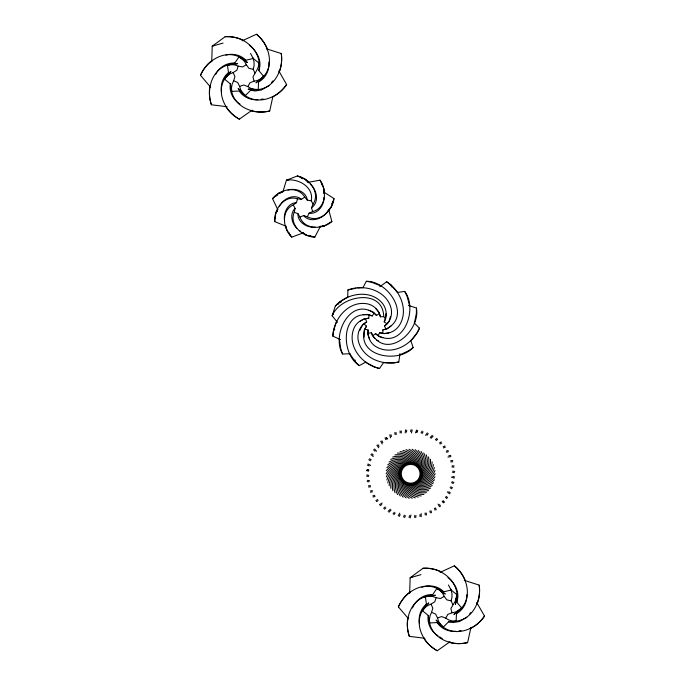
<?xml version="1.0" encoding="UTF-8"?>
<svg xmlns="http://www.w3.org/2000/svg" width="685" height="685" viewBox="0 0 685 685"><rect width="100%" height="100%" fill="white"/><g stroke="black" fill="none" stroke-linecap="round" stroke-linejoin="round"><path stroke-width="1.03" d="M400.1 432.92L400.108 430.882M421.181 516.678L421.189 513.613M258.887 62.986L253.202 58.473L245.812 60.237L239.039 56.804L234.767 63.089L227.446 65.118L228.516 72.636L224.475 79.066L230.34 83.904L231.684 91.379L239.27 91.002L245.298 95.617L250.659 90.232L258.228 89.581L258.553 81.995L263.708 76.412L258.836 70.581C262.749 51.05 243.792 34.986 225.125 36.716L212.23 46.169L211.733 61.855M456.801 594.554L451.115 590.042L443.726 591.806L436.953 588.372L432.68 594.657L425.359 596.686L426.43 604.204L422.388 610.635L428.253 615.472L429.598 622.948L437.184 622.571L443.221 627.195L448.572 621.8L456.142 621.149L456.467 613.563L461.621 607.98L456.749 602.158C460.671 582.627 441.705 566.555 423.039 568.285L410.144 577.738L409.647 593.424M408.346 305.399L416.429 308.002L416.386 313.319L414.468 322.875M347.74 297.41L347.894 289.986C364.214 283.556 387.445 290.586 391.289 309.26C392.325 315.451 390.048 322.703 384.473 326.043L385.989 328.971C411.993 317.138 388.789 280.859 366.321 281.287L362.853 287.854M390.818 488.302C390.27 481.589 393.062 473.917 399.543 471.023L401.915 471.023L399.971 469.653C393.181 471.717 389.457 478.978 389.149 485.699M430.48 459.258C431.019 465.963 428.228 473.635 421.746 476.537L419.374 476.537L421.318 477.907C428.108 475.844 431.841 468.583 432.141 461.853M277.725 209.37L275.798 213.086L274.711 221.606L286.09 226.238M297.958 213.643L299.927 217.085L303.592 215.578L307.368 216.794L309.063 213.206L312.668 211.562L311.504 207.769L313.062 204.121L311.238 200.799L307.325 200.157L304.757 197.134L301.426 199.292L297.495 198.796L296.494 202.632L293.248 204.909L295.089 208.42L294.233 212.29L297.958 213.643C297.453 222.437 307.248 228.002 315.151 227.172M401.256 433.023L401.316 431.002M419.974 516.55L420.033 514.529M389.063 462.015C394.902 458.667 403.028 457.931 408.414 462.555L408.294 464.935L407.018 462.923C401.102 459.01 393.13 460.765 387.761 464.815M432.226 485.537C426.387 488.885 418.261 489.629 412.884 484.997L412.995 482.625L414.271 484.629C420.188 488.551 428.159 486.795 433.536 482.737M423.895 494.484C417.165 494.604 409.681 491.333 407.198 484.689L407.344 482.317L405.862 484.167C407.489 491.076 414.502 495.255 421.198 495.983M397.394 453.076C404.124 452.956 411.608 456.219 414.091 462.872L413.945 465.243L415.435 463.385C413.8 456.484 406.787 452.297 400.091 451.578M230.34 83.904C228.987 91.756 233.242 100.087 239.99 104.103M428.253 615.472C426.901 623.324 431.156 631.664 437.903 635.671M340.565 339.657L332.841 336.138C333.407 318.611 349.059 300.056 367.734 303.926C374.147 305.296 379.028 310.51 380.44 316.83L383.728 316.607L385.33 318.731L384.208 321.83L386.871 323.774L389.183 321.077L390.416 316.598M383.728 316.607C383.163 288.034 340.659 294.97 332.156 315.768L337.474 322.387M409.193 498.312C403.679 494.459 399.552 487.412 401.444 480.579L403.645 479.671L402.369 481.675C401.341 488.696 406.325 495.169 412.284 498.303M412.096 449.24C417.61 453.102 421.746 460.14 419.845 466.982L417.653 467.889L418.92 465.877C419.948 458.856 414.964 452.391 409.005 449.257M324.116 197.331C324.21 205.277 317.772 214.516 309.063 213.206M258.896 62.189C259.332 67.952 255.24 72.122 252.996 76.968L254.015 81.215L249.931 82.774L247.824 86.601L243.757 85L239.622 86.413L237.695 82.491L233.688 80.744L234.904 76.549L233.123 72.559L236.847 70.281L238.217 66.128L242.507 66.959L246.317 64.81L248.929 68.312L253.185 69.288L254.957 73.072M456.364 597.954L456.809 593.767L455.448 604.564L456.364 597.954L455.003 601.644L450.91 608.545L451.929 612.792L447.844 614.351L445.738 618.178L441.671 616.577L437.535 617.981L435.609 614.06L431.601 612.313L432.817 608.117L431.036 604.136L434.761 601.85L436.131 597.705L440.421 598.527L444.231 596.378L446.843 599.88L451.098 600.865L452.879 604.641M383.72 362.365L379.507 368.487C362.348 364.891 346.798 346.259 353.845 328.535C356.311 322.455 362.288 318.551 368.761 318.26L369.112 314.98C340.873 310.579 340.334 353.64 359.334 365.627L365.841 362.048M332.841 336.138L333.501 330.855L336.515 321.59M405.177 432.929L405.571 429.897M415.718 517.654L415.983 515.634M365.516 318.842L366.672 321.933C359.377 325.795 356.286 334.768 358.734 342.526C363.803 358.794 383.215 365.833 398.816 361.988L399.98 353.58M406.436 432.166L406.753 430.171M414.536 517.38L414.853 515.385M323.834 193.007L323.628 191.911L333.963 198.556L331.326 206.733L329.391 209.208M390.707 459.404C396.923 456.818 405.075 457.101 409.835 462.366L409.425 464.704L408.414 462.555M430.582 488.148C424.375 490.743 416.215 490.451 411.454 485.185L411.865 482.848L412.884 484.997M333.963 198.556C332.824 210.586 319.493 223.327 307.368 216.794M405.862 484.167L406.299 481.838L404.595 483.49C405.349 490.546 411.779 495.572 418.329 497.13M415.435 463.385L414.99 465.723L416.694 464.07C415.941 457.015 409.51 451.989 402.96 450.43M410.76 340.488L413.158 347.518C398.045 364.155 355.738 356.14 364.977 329.1L368.145 330.007L367.956 334.657L369.66 339.135M210.038 85.813C208.677 92.098 209.422 98.709 211.417 104.779L226.983 106.723M407.952 617.39C406.59 623.667 407.335 630.286 409.33 636.348L424.897 638.3M311.238 200.799C314.209 187.347 298.309 178.014 286.424 180.215L283.162 190.995M250.693 110.627C256.815 112.563 263.477 112.426 269.702 110.996L272.853 96.696M448.606 642.196C454.729 644.131 461.39 644.003 467.615 642.573L470.989 627.246M253.185 69.288L254.092 65.726L254.024 61.796L252.928 57.728M451.098 600.865L452.006 597.303L451.937 593.364L450.841 589.305M258.836 70.581C262.466 61.111 256.901 50.973 249.323 45.244M456.749 602.158C460.2 593.099 455.302 583.123 447.981 577.558M410.598 431.584L411.111 429.606M410.187 517.946L410.957 514.992M387.83 482.916C388.969 476.28 393.584 469.542 400.579 468.352L402.883 468.934L401.333 467.127C394.243 467.435 388.823 473.54 386.862 479.979M433.468 464.644C432.321 471.28 427.714 478.01 420.718 479.209L418.415 478.618L419.956 480.425C427.046 480.116 432.466 474.011 434.427 467.572M411.411 432.937L412.25 430.026M409.039 517.526L409.604 515.591M359.676 330.615L362.827 324.553L366.672 321.933M392.668 457.023C399.149 455.225 407.215 456.535 411.274 462.358L410.572 464.627L409.835 462.366M428.63 490.537C422.14 492.327 414.082 491.025 410.024 485.203L410.717 482.934L411.454 485.185M404.595 483.49L405.323 481.23L403.422 482.651C403.285 489.749 409.039 495.538 415.341 497.909M416.694 464.07L415.966 466.331L417.867 464.901C418.004 457.811 412.25 452.014 405.948 449.651M384.208 321.83C387.667 316.342 386.468 308.841 382.769 303.78C370.945 288.813 347.03 292.957 335.333 306.024L332.156 315.768L333.338 314.004M385.33 318.731L385.989 313.61M403.14 497.182C398.756 492.078 396.504 484.226 400.04 478.079L402.395 477.745L400.665 479.372C397.925 485.922 401.145 493.423 406.136 497.944M418.15 450.37C422.534 455.482 424.786 463.325 421.249 469.482L418.895 469.816L420.624 468.189C423.364 461.639 420.153 454.138 415.161 449.617M415.504 432.851L416.643 430.017L416.865 432.047M404.647 517.543L405.409 515.651M279.146 72.43C281.638 66.514 282.117 59.869 281.27 53.541L266.328 48.763M477.06 603.999C479.551 598.082 480.031 591.438 479.183 585.11L464.242 580.332M274.779 218.772L275.575 216.888M294.233 212.29C288.839 224.971 302.753 237.061 314.843 237.087L320.503 226.187M416.917 432.432L417.722 430.574M403.576 516.987L404.373 515.129M210.663 87.243L200.474 75.316C203.085 69.485 206.99 64.09 212.222 60.374M408.577 618.82L398.387 606.884C400.999 601.062 404.903 595.667 410.135 591.943M414.177 322.943L419.477 328.149C412.952 344.427 391.897 356.5 375.671 346.482C370.114 342.997 367.306 336.429 368.145 330.007M394.902 454.9C401.573 453.932 409.399 456.244 412.695 462.521L411.719 464.687L411.274 462.358M426.387 492.661C419.725 493.62 411.89 491.316 408.594 485.031L409.57 482.865L410.024 485.203M338.407 304.2L339.238 302.41L347.5 297.239M233.688 80.744L232.147 84.084L231.487 87.963L231.735 91.105M431.601 612.313L430.06 615.652L429.401 619.531L429.649 622.682M224.475 79.066C215.955 93.511 225.699 111.886 239.348 119.181L252.174 110.131M422.388 610.635C413.868 625.08 423.613 643.455 437.261 650.75L450.088 641.699M403.422 482.651L404.433 480.502L402.369 481.675M417.867 464.901L416.857 467.059L418.92 465.877M200.474 75.316C206.468 61.042 223.867 49.645 239.039 56.804M398.387 606.884C404.381 592.619 421.789 581.222 436.953 588.372M397.326 292.512L404.664 291.373C418.424 309.14 403.182 349.418 378.154 335.624L379.61 332.662C387.427 335.316 396.076 331.403 400.031 324.296C408.388 309.449 400.186 290.5 386.691 281.783L379.773 286.715M364.977 329.1L366.449 326.146L364.026 323.902M419.477 328.149L417.045 332.884L411.051 340.565M215.544 74.562C218.917 67.472 226.821 62.463 234.767 63.089M421.087 432.894L422.08 431.113M399.209 516.447L400.203 514.658M412.438 607.98C415.718 600.069 423.912 593.938 432.68 594.657M277.245 210.518L275.798 213.086L277.091 211.391M386.272 476.948C389.029 470.809 395.168 465.432 402.241 466.014L404.33 467.161L403.285 465.021C396.341 463.557 389.568 468.12 386.066 473.874M435.018 470.604C432.261 476.751 426.121 482.12 419.049 481.538L416.968 480.399L418.013 482.531C424.957 483.995 431.721 479.431 435.223 473.686M279.463 206.245L280.268 204.866M422.054 433.545L423.082 431.798M398.216 515.754L399.749 513.142M414.091 462.872L412.849 464.892L412.695 462.521M407.198 484.689L408.44 482.66L408.594 485.031M369.112 314.98L372.272 315.922L374.061 313.148C350.806 296.545 330.992 334.777 342.594 354.025L350.018 353.743M313.062 204.121C320.691 192.656 309.235 178.203 297.35 175.959L286.424 180.215L288.385 180.078M331.686 203.89L333.372 201.33M397.557 494.579C394.577 488.542 394.354 480.382 399.312 475.304L401.667 475.57L399.586 476.717C395.305 482.377 396.555 490.443 400.263 496.06M423.741 452.973C426.712 459.01 426.943 467.17 421.986 472.256L419.622 471.991L421.703 470.843C425.984 465.183 424.734 457.118 421.027 451.501M278.786 70.915L286.613 84.512C282.974 89.761 278.144 94.342 272.313 97.039M476.7 602.483L484.526 616.08C480.887 621.329 476.058 625.91 470.227 628.607M328.115 210.603C323.525 218.703 310.408 223.644 303.592 215.578M263.708 76.412C274.736 63.782 268.537 43.926 256.455 34.25L242.19 40.792M461.621 607.98C472.65 595.351 466.451 575.494 454.369 565.819L440.104 572.36M425.531 435.352L427.337 432.877M393.952 514.675L395.159 513.031M286.613 84.512C278.093 97.433 258.896 105.439 245.298 95.617M484.526 616.08C476.006 629.01 456.809 637.016 443.221 627.195M280.799 204.173C284.994 197.734 295.012 193.804 301.426 199.292M333.501 330.855L334.785 329.194M427.003 435.292L428.245 433.691M393.053 513.87L394.286 512.269M226.632 76.412L224.055 79.734L230.896 71.274L226.632 76.412L229.732 73.989L233.123 72.559M424.546 607.98L422.611 610.481L428.81 602.851L424.546 607.98L427.645 605.557L431.036 604.136M366.449 326.146L364.197 330.213L364.095 337.046M271.662 82.483L272.998 80.856M469.576 614.051L470.912 612.433M401.444 480.579L402.96 478.746L400.665 479.372M419.845 466.982L418.329 468.814L420.624 468.189M328.166 210.483L331.326 206.733M277.836 209.73L272.544 198.641L279.095 193.076L283.016 191.629M272.544 198.641C279.848 189.009 297.889 185.198 304.757 197.134M430.231 437.518L432.329 435.292M388.96 512.26L391.067 510.042M295.089 208.42C289.472 213.814 291.639 223.259 296.751 228.233M386.246 470.792C390.441 465.526 397.728 461.844 404.441 464.173L406.171 465.791L405.691 463.471C399.329 460.32 391.64 463.06 386.811 467.752M435.043 476.769C430.848 482.034 423.561 485.708 416.857 483.387L415.119 481.76L415.598 484.089C421.96 487.232 429.649 484.5 434.478 479.8M430.985 438.357L433.125 436.208M388.164 511.344L390.304 509.195M228.516 72.636C222.753 77.071 220.262 85.034 221.555 92.021M426.43 604.204C420.676 608.64 418.175 616.603 419.468 623.59M384.473 326.043L386.871 323.774M335.333 306.024L339.238 302.41L341.284 301.957M391.126 325.854L387.333 328.774L382.829 329.93L382.855 333.227M392.796 490.674C391.409 484.081 393.224 476.126 399.286 472.436L401.504 473.275L399.209 473.874C393.652 478.293 392.856 486.41 395.048 492.78M428.502 456.886C429.88 463.471 428.074 471.434 422.003 475.116L419.785 474.277L422.088 473.686C427.637 469.268 428.442 461.142 426.241 454.78M261.096 78.629L264.247 75.829L255.967 82.894L261.096 78.629L257.603 80.445L254.015 81.215M459.01 610.198L462.161 607.398L453.881 614.462L459.01 610.198L455.525 612.013L451.929 612.792M435.403 439.616L436.987 438.314M384.311 509.238L385.886 507.945M328.697 209.653L331.865 221.52L324.407 225.793L319.253 226.667M436.062 440.566L437.655 439.325M383.634 508.227L385.227 506.986M416.429 308.002C420.753 330.059 389.054 359.214 372.88 335.65L375.508 333.655L378.154 335.624M331.865 221.52C322.918 229.655 304.483 230.083 299.927 217.085M413.158 347.518L408.868 350.66L400.057 354.83M400.04 478.079L401.967 476.674L399.586 476.717M421.249 469.482L419.323 470.878L421.703 470.843M360.045 321.342L364.155 318.885L368.761 318.26M311.504 207.769C319.57 202.255 316.932 189.762 310.271 184.154M258.553 81.995C265.634 78.338 269.719 69.921 268.854 62.112M456.467 613.563C463.214 610.087 467.307 602.201 466.819 594.734M439.496 442.981L441.217 441.894M380.072 505.658L381.793 504.571M440.027 444.017L441.765 442.981M379.524 504.571L382.136 503.03M374.061 313.148L376.467 315.408L379.302 313.73M268.982 85.728L261.482 89.975L255.18 90.959L250.659 90.232M466.896 617.305L459.395 621.552L453.093 622.537L448.572 621.8M443.126 446.843L444.976 445.978M376.313 501.574L378.163 500.718M274.514 196.595L277.297 195.302M293.248 204.909C280.722 210.646 282.862 228.961 291.776 237.121L303.309 232.874M443.52 447.93L445.378 447.125M375.911 500.435L377.769 499.622M227.446 65.118C211.417 70.041 206.236 90.189 211.417 104.779M425.359 596.686C409.33 601.618 404.15 621.766 409.33 636.348M399.312 475.304L401.513 474.431L399.209 473.874M421.986 472.256L419.777 473.129L422.088 473.686M214.456 45.27L212.23 46.169L223.079 43.078M412.37 576.847L410.144 577.738L420.992 574.646M225.87 55.091C232.712 53.156 240.872 54.903 245.812 60.237M421.789 587.336C429.058 584.365 438.28 585.992 443.726 591.806M282.828 191.851L279.095 193.076L281.184 192.699M446.243 451.124L448.187 450.499M373.102 497.053L375.046 496.428M382.829 329.93L385.989 328.971M446.509 452.254L448.444 451.689M372.845 495.871L374.789 495.298M347.894 289.986L355.917 288.231M388.857 332.747L384.157 333.655L379.61 332.662M312.668 211.562C326.034 208.223 327.302 189.831 320.032 180.164L308.07 182.33M258.228 89.581C274.891 87.68 283.684 68.825 281.27 53.541M456.142 621.149C472.804 619.249 481.598 600.403 479.183 585.11M269.702 110.996C254.692 114.806 235.118 107.793 231.684 91.379M467.615 642.573C452.605 646.383 433.031 639.362 429.598 622.948M448.803 455.765L450.807 455.388M370.482 492.164L372.486 491.787M287.94 190.019C295.552 187.75 306.204 191.423 307.325 200.157M368.153 333.312L371.398 332.704L372.88 335.65M229.792 64.784L226.684 65.323L237.438 63.679L230.828 64.604L234.75 64.904L238.217 66.128M427.705 596.352L424.597 596.9L435.352 595.256L428.741 596.173L432.663 596.472L436.131 597.705M368.599 470.193L366.595 470.544L368.53 471.177M398.816 361.988L393.575 362.87L383.831 362.648M447.921 457.083L450.918 456.604M370.38 490.957L372.375 490.64M363.101 314.757L367.879 314.406L372.272 315.922M257.928 99.727C250.856 100.37 243.149 97.15 239.27 91.002M261.053 99.274L263.143 98.982M455.842 631.296C448.769 631.938 441.063 628.719 437.184 622.571M458.967 630.851L461.056 630.551M322.464 226.05L324.407 225.793L322.284 225.785M399.286 472.436L401.641 472.136L399.543 471.023M422.003 475.116L419.648 475.424L421.746 476.537M357.853 288.042L362.707 287.589M296.494 202.632C287.691 202.94 283.059 213.206 284.609 221.007M450.764 460.688L452.794 460.568M368.496 486.984L370.534 486.864M225.125 36.716C231.504 36.451 238.072 37.547 243.74 40.578M423.039 568.285C429.418 568.028 435.985 569.115 441.654 572.146M450.73 461.853L452.751 461.784M368.539 485.776L370.559 485.708M257.962 89.504L254.803 89.461L251.001 88.451L247.824 86.601M455.876 621.072L452.716 621.03L448.915 620.019L445.738 618.178M258.031 89.478L248.141 89.153L252.902 89.375M452.083 465.826L454.121 465.954M367.169 481.598L369.206 481.735M314.843 237.087L306.452 235.22L302.059 232.395M451.912 466.964L453.924 467.153M367.374 480.399L369.386 480.587M399.971 469.653L402.335 469.953L400.579 468.352M421.318 477.907L418.955 477.608L420.718 479.209M366.321 281.287L371.553 282.254L380.629 285.799M382.872 337.722L379.122 336.583L375.508 333.655M452.759 471.074L454.754 471.468M366.535 476.092L368.539 476.477M452.434 472.196L454.412 472.633M366.877 474.928L368.855 475.364M297.35 175.959L305.253 179.342L308.301 182.21M379.507 368.487L374.43 366.92L365.824 362.348M297.495 198.796C284.378 194.6 273.615 209.567 274.711 221.606M368.787 310.254L373.214 312.077L376.467 315.408M452.759 476.375L454.703 477.017M451.355 477.103L454.206 478.121M367.083 469.43L368.984 470.115M401.333 467.127L403.551 468.001L402.241 466.014M419.956 480.425L417.747 479.551L419.049 481.538M452.1 481.632L453.949 482.514M367.348 465.046L369.189 465.92M376.844 340.18L378.736 341.104M442.553 501.386L444.385 502.293L443.186 500.632M451.518 482.634L453.324 483.55M367.973 464.01L370.671 465.38M310.219 235.794L312.026 236.753M239.348 119.181C233.791 116.039 228.781 111.655 225.562 106.098M437.261 650.75C431.704 647.608 426.695 643.224 423.476 637.667M239.219 57.009L247.388 62.472L239.159 56.992M439.796 590.273L437.133 588.578L445.301 594.049L439.796 590.273L442.501 593.141L444.231 596.378M450.79 486.77L452.511 487.866M368.778 459.686L370.499 460.791M450.088 487.686L451.757 488.825M369.532 458.736L371.201 459.866M439.65 636.853L442.262 638.634M302.427 232.412L306.452 235.22M299.336 230.468L300.638 231.41M403.285 465.021L405.203 466.416L404.441 464.173M418.013 482.531L416.086 481.135L416.857 483.387M386.691 281.783L390.929 284.994L397.446 292.238M300.064 176.807L302.462 178.725M256.455 34.25C261.345 38.36 265.463 43.592 267.612 49.645M448.846 491.702L450.413 493.003M370.876 454.549L373.231 456.51M454.369 565.819C459.258 569.929 463.377 575.16 465.526 581.214M447.271 491.856L449.548 493.859M371.741 453.701L373.257 455.037M387.727 438.794L386.229 437.441L386.914 439.342M242.858 93.228L245.161 95.386L238.14 88.511L242.858 93.228L240.726 89.915L239.622 86.413M440.772 624.797L443.075 626.955L436.054 620.079L440.772 624.797L438.64 621.492L437.535 617.981M349.864 353.999L355.498 361.945L359.334 365.627M375.894 308.781L379.028 312.394L380.44 316.83M305.253 179.342L308.704 182.835M291.776 237.121L286.844 230.092L285.765 226.05M241.882 58.704L244.588 61.564L246.317 64.81M446.303 496.342L447.69 497.841M373.599 449.72L374.995 451.209M374.772 338.57L372.34 335.393L371.398 332.704M445.387 497.062L446.723 498.577M374.567 448.983L376.57 451.252M405.691 463.471L407.207 465.295L407.018 462.923M415.598 484.089L414.082 482.257L414.271 484.629M376.904 445.267L378.694 447.75M442.193 501.232L443.332 502.901M377.957 444.659L379.096 446.329M320.032 180.164L323.594 187.99L323.988 193.204M439.565 504.502L440.541 506.292M380.749 441.26L382.213 443.948M250.522 53.404L253.202 58.473M448.435 584.981L451.115 590.042M438.049 504.066L439.428 506.772M381.862 440.789L382.787 442.587M404.664 291.373L407.01 296.143L409.587 305.544M390.929 284.994L391.726 286.938M435.489 507.885L436.234 509.786M385.056 437.775L385.801 439.667M434.376 508.219L435.069 510.111M342.594 354.025L340.822 349.007L339.349 339.375M289.233 233.054L289.918 234.981M354.933 359.925L355.498 361.945M431.019 510.727L431.516 512.705M389.774 434.847L390.527 437.818M286.407 228.173L286.844 230.092M429.872 510.916L430.317 512.885M390.972 434.667L391.418 436.636M321.47 182.621L321.787 184.633M426.224 512.996L426.472 515.017M394.817 432.543L395.065 434.564M425.068 513.031L425.265 515.043M396.033 432.509L396.221 434.521M323.594 187.99L323.791 192.896"/></g></svg>
